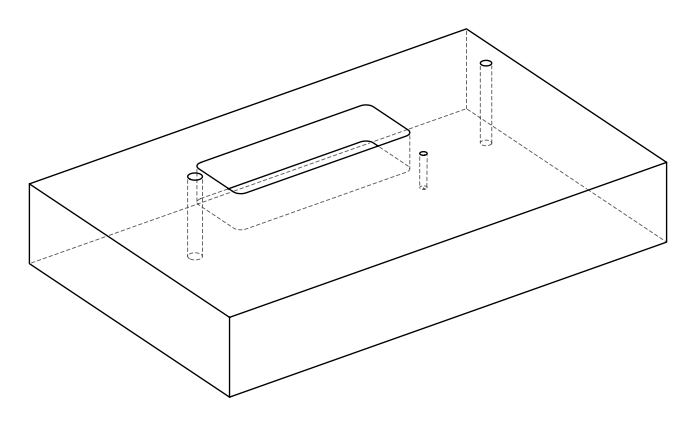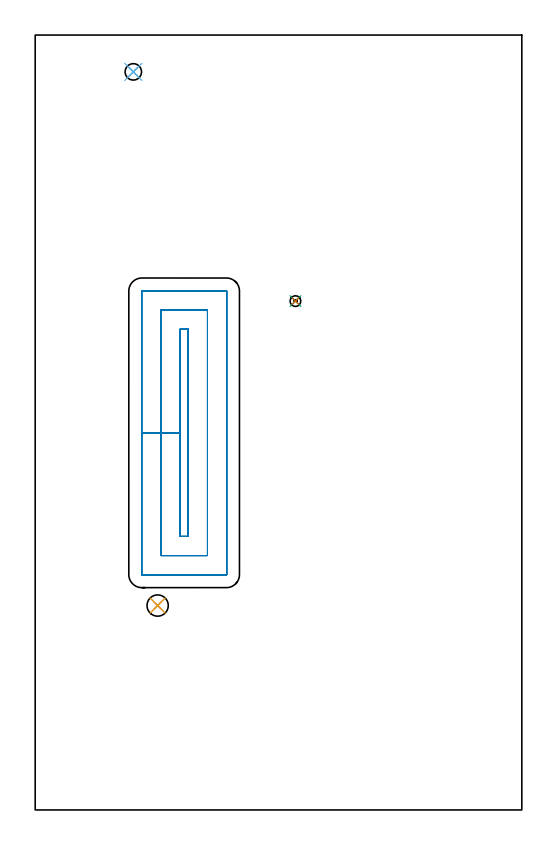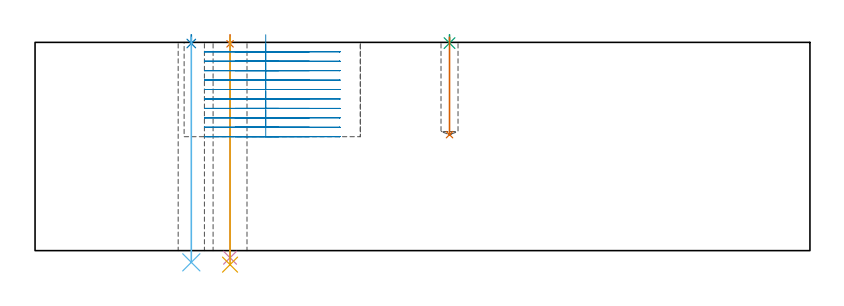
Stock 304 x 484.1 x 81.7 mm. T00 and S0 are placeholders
(PLAN: 8 operations, 5 tool changes, 24.8 min)
(1 SPOT_DRILL | STEP1HOLE | NXT0321_9005460120000 | 0.03 min | 2 mm3)
(2 SPOT_DRILL_1 | STEP1HOLE_1 | NXT0321_9005460120000 | 0.03 min | 1 mm3)
(3 SPOT_DRILL_2 | STEP1POCKET | NXT0321_9005460120000 | 0.03 min | 0 mm3)
(4 DRILL_THROUGH_HOLE_INTO_CENTER | STEP1HOLE | NXT0301_042 | 0.35 min | 3183 mm3)
(5 DRILL_TO_ENLARGE_THROUGH_HOLE | STEP1HOLE | UGT0301_267 | 0.36 min | 8125 mm3)
(6 DRILL_THROUGH_HOLE_INTO_CENTER_1 | STEP1HOLE_1 | UGT0301_498 | 0.35 min | 6761 mm3)
(7 DRILL_BLIND_HOLE_INTO_CENTER | STEP1POCKET | NXT0301_038 | 0.15 min | 1226 mm3)
(8 MILL_RECTANGULAR_POCKET | POCKET_RECTANGULAR_STRAIGHT | NXT0201_012 | Follow Part, ap 4, ae 75% | 23.47 min | 492579 mm3)
(TOOL NXT0321_9005460120000 | NC Spot Drill, 142deg, 12mm, Carbide, Uncoated | D12 PA142 FL30 Z2)
(TOOL NXT0301_042 | Carbide Drill 7.1mm [860.1-0710-057A1-MM 2214] | D7.1 PA140 FL85 Z2)
(TOOL UGT0301_267 | Twist Drill 13.3 mm | D13.3 PA118 FL108 Z2)
(TOOL UGT0301_498 | Carbide Drill 10.3 mm | D10.3 PA118 FL87 Z2)
(TOOL NXT0301_038 | Carbide Drill 6.7mm [860.1-0670-034A1-MM 2214] | D6.7 PA140 FL53 Z2)
(TOOL NXT0201_012 | ENDMILL 16mm [2P460-1600-NA 1630] | D16 FL38 Z6)
(OP 1 SPOT_DRILL)
G17 G21 G94 G90
T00 M6
G54
G17 G0 G90 X76.5 Y127.7 S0 M3
G43 Z91.7 H0
G94 G81 G98 Z81.128 F250. R84.7
G80
M5
M2
(OP 2 SPOT_DRILL_1)
G17 G21 G94 G90
T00 M6
G54
G17 G0 G90 X61.3 Y461.1 S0 M3
G43 Z91.7 H0
G94 G81 G98 Z81.257 F250. R84.7
G80
M5
M2
(OP 3 SPOT_DRILL_2)
G17 G21 G94 G90
T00 M6
G54
G17 G0 G90 X162.6 Y317.9 S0 M3
G43 Z91.7 H0
G94 G81 G98 Z81.412 F250. R84.7
G80
M5
M2
(OP 4 DRILL_THROUGH_HOLE_INTO_CENTER)
G17 G21 G94 G90
T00 M6
G54
G17 G0 G90 X76.5 Y127.7 S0 M3
G43 Z91.7 H1
G94 G73 G98 Z-2.792 F250. Q7.041 R83.7
G80
M5
M2
(OP 5 DRILL_TO_ENLARGE_THROUGH_HOLE)
G17 G21 G94 G90
T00 M6
G54
G17 G0 G90 X76.5 Y127.7 S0 M3
G43 Z91.7 H0
G94 G73 G98 Z-5.496 F250. Q12.457 R83.7
G80
M5
M2
(OP 6 DRILL_THROUGH_HOLE_INTO_CENTER_1)
G17 G21 G94 G90
T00 M6
G54
G17 G0 G90 X61.3 Y461.1 S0 M3
G43 Z91.7 H0
G94 G73 G98 Z-4.594 F250. Q9.588 R83.7
G80
M5
M2
(OP 7 DRILL_BLIND_HOLE_INTO_CENTER)
G17 G21 G94 G90
T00 M6
G54
G17 G0 G90 X162.6 Y317.9 S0 M3
G43 Z91.7 H1
G94 G81 G98 Z45.5 F250. R83.7
G80
M5
M2
(OP 8 MILL_RECTANGULAR_POCKET)
G17 G21 G94 G90
T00 M6
G54
G17 G0 G90 X90.5 Y260.605 S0 M3
G43 Z91.7 H1
Z84.7
G94 G1 Y235.6 Z78. F250.
Y170.9 F500.
X95.6
Y300.3
X90.5
Y235.6
X78.5
Y158.9
X107.6
Y312.3
X78.5
Y235.6
X66.5
Y147.
X66.505 Y146.945
X66.545 Y146.905
X66.6 Y146.9
X119.5
X119.555 Y146.905
X119.595 Y146.945
X119.6 Y147.
Y324.2
X119.595 Y324.255
X119.555 Y324.295
X119.5 Y324.3
X66.6
X66.545 Y324.295
X66.505 Y324.255
X66.5 Y324.2
Y235.6
Y234.6
G0 X90.5 Y260.605 Z81.
G1 Y235.6 Z74.3 F250.
Y170.9 F500.
X95.6
Y300.3
X90.5
Y235.6
X78.5
Y158.9
X107.6
Y312.3
X78.5
Y235.6
X66.5
Y147.
X66.505 Y146.945
X66.545 Y146.905
X66.6 Y146.9
X119.5
X119.555 Y146.905
X119.595 Y146.945
X119.6 Y147.
Y324.2
X119.595 Y324.255
X119.555 Y324.295
X119.5 Y324.3
X66.6
X66.545 Y324.295
X66.505 Y324.255
X66.5 Y324.2
Y235.6
Y234.6
G0 X90.5 Y260.605 Z77.3
G1 Y235.6 Z70.6 F250.
Y170.9 F500.
X95.6
Y300.3
X90.5
Y235.6
X78.5
Y158.9
X107.6
Y312.3
X78.5
Y235.6
X66.5
Y147.
X66.505 Y146.945
X66.545 Y146.905
X66.6 Y146.9
X119.5
X119.555 Y146.905
X119.595 Y146.945
X119.6 Y147.
Y324.2
X119.595 Y324.255
X119.555 Y324.295
X119.5 Y324.3
X66.6
X66.545 Y324.295
X66.505 Y324.255
X66.5 Y324.2
Y235.6
Y234.6
G0 X90.5 Y260.605 Z73.6
G1 Y235.6 Z66.9 F250.
Y170.9 F500.
X95.6
Y300.3
X90.5
Y235.6
X78.5
Y158.9
X107.6
Y312.3
X78.5
Y235.6
X66.5
Y147.
X66.505 Y146.945
X66.545 Y146.905
X66.6 Y146.9
X119.5
X119.555 Y146.905
X119.595 Y146.945
X119.6 Y147.
Y324.2
X119.595 Y324.255
X119.555 Y324.295
X119.5 Y324.3
X66.6
X66.545 Y324.295
X66.505 Y324.255
X66.5 Y324.2
Y235.6
Y234.6
G0 X90.5 Y260.605 Z69.9
G1 Y235.6 Z63.2 F250.
Y170.9 F500.
X95.6
Y300.3
X90.5
Y235.6
X78.5
Y158.9
X107.6
Y312.3
X78.5
Y235.6
X66.5
Y147.
X66.505 Y146.945
X66.545 Y146.905
X66.6 Y146.9
X119.5
X119.555 Y146.905
X119.595 Y146.945
X119.6 Y147.
Y324.2
X119.595 Y324.255
X119.555 Y324.295
X119.5 Y324.3
X66.6
X66.545 Y324.295
X66.505 Y324.255
X66.5 Y324.2
Y235.6
Y234.6
G0 X90.5 Y260.605 Z66.2
G1 Y235.6 Z59.5 F250.
Y170.9 F500.
X95.6
Y300.3
X90.5
Y235.6
X78.5
Y158.9
X107.6
Y312.3
X78.5
Y235.6
X66.5
Y147.
X66.505 Y146.945
X66.545 Y146.905
X66.6 Y146.9
X119.5
X119.555 Y146.905
X119.595 Y146.945
X119.6 Y147.
Y324.2
X119.595 Y324.255
X119.555 Y324.295
X119.5 Y324.3
X66.6
X66.545 Y324.295
X66.505 Y324.255
X66.5 Y324.2
Y235.6
Y234.6
G0 X90.5 Y260.605 Z62.5
G1 Y235.6 Z55.8 F250.
Y170.9 F500.
X95.6
Y300.3
X90.5
Y235.6
X78.5
Y158.9
X107.6
Y312.3
X78.5
Y235.6
X66.5
Y147.
X66.505 Y146.945
X66.545 Y146.905
X66.6 Y146.9
X119.5
X119.555 Y146.905
X119.595 Y146.945
X119.6 Y147.
Y324.2
X119.595 Y324.255
X119.555 Y324.295
X119.5 Y324.3
X66.6
X66.545 Y324.295
X66.505 Y324.255
X66.5 Y324.2
Y235.6
Y234.6
G0 X90.5 Y260.605 Z58.8
G1 Y235.6 Z52.1 F250.
Y170.9 F500.
X95.6
Y300.3
X90.5
Y235.6
X78.5
Y158.9
X107.6
Y312.3
X78.5
Y235.6
X66.5
Y147.
X66.505 Y146.945
X66.545 Y146.905
X66.6 Y146.9
X119.5
X119.555 Y146.905
X119.595 Y146.945
X119.6 Y147.
Y324.2
X119.595 Y324.255
X119.555 Y324.295
X119.5 Y324.3
X66.6
X66.545 Y324.295
X66.505 Y324.255
X66.5 Y324.2
Y235.6
Y234.6
G0 X90.5 Y260.605 Z55.1
G1 Y235.6 Z48.4 F250.
Y170.9 F500.
X95.6
Y300.3
X90.5
Y235.6
X78.5
Y158.9
X107.6
Y312.3
X78.5
Y235.6
X66.5
Y147.
X66.505 Y146.945
X66.545 Y146.905
X66.6 Y146.9
X119.5
X119.555 Y146.905
X119.595 Y146.945
X119.6 Y147.
Y324.2
X119.595 Y324.255
X119.555 Y324.295
X119.5 Y324.3
X66.6
X66.545 Y324.295
X66.505 Y324.255
X66.5 Y324.2
Y235.6
Y234.6
G0 X90.5 Y260.605 Z51.4
G1 Y235.6 Z44.7 F250.
Y170.9 F500.
X95.6
Y300.3
X90.5
Y235.6
X78.5
Y158.9
X107.6
Y312.3
X78.5
Y235.6
X66.5
Y147.
X66.505 Y146.945
X66.545 Y146.905
X66.6 Y146.9
X119.5
X119.555 Y146.905
X119.595 Y146.945
X119.6 Y147.
Y324.2
X119.595 Y324.255
X119.555 Y324.295
X119.5 Y324.3
X66.6
X66.545 Y324.295
X66.505 Y324.255
X66.5 Y324.2
Y235.6
Y234.6
G0 Z91.7
M5
M2
